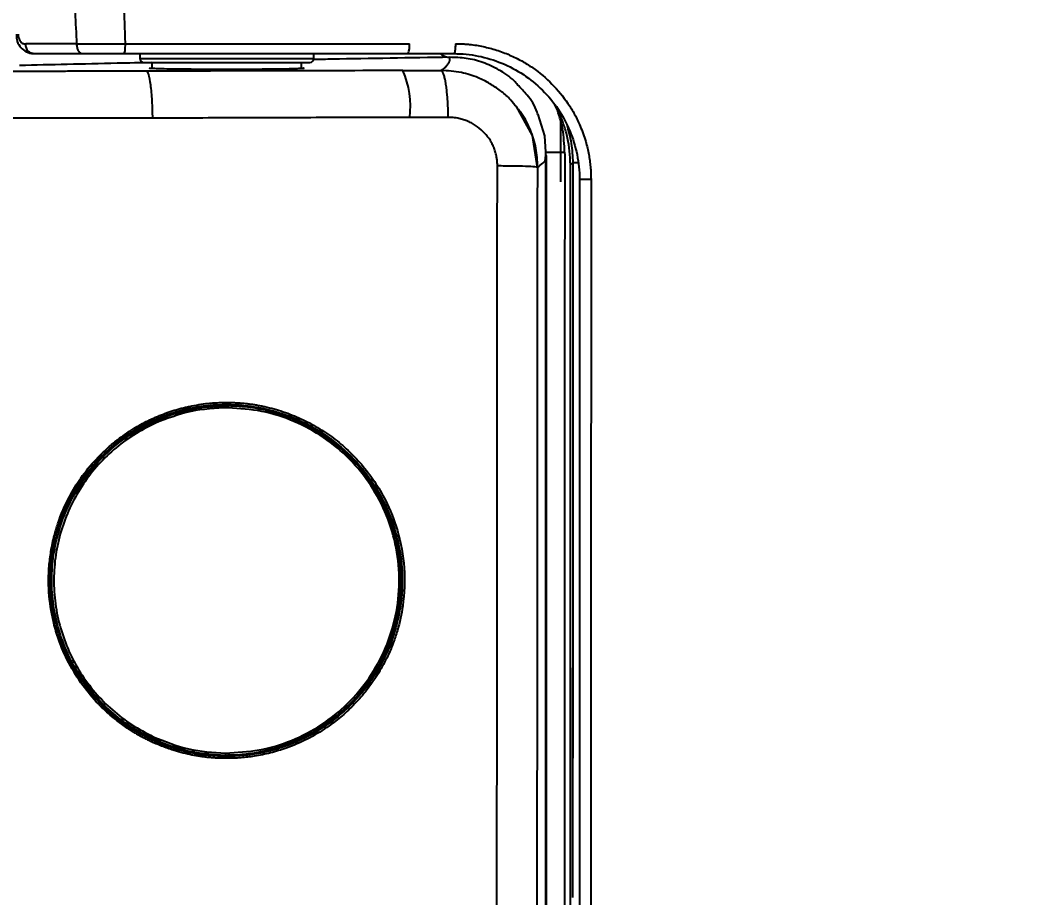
# Model space of a CAD drawing. Extents: x -4361 to 1554, y -156 to 2372.
# Drawn here: x -787.5 to -682.1, y 1653.5 to 1744.3 of the extents above; entities that cross this region are included whole.
import ezdxf

# ---------------------------------------------------------------- set-up
doc = ezdxf.new("R2010")
doc.units = 0
doc.header["$LTSCALE"] = 20
doc.header["$MEASUREMENT"] = 0
doc.layers.get('0').update_dxf_attribs({"linetype": 'CONTINUOUS'})
doc.layers.get('DEFPOINTS').update_dxf_attribs({"linetype": 'CONTINUOUS'})
doc.styles.get("Standard").update_dxf_attribs({"font": 'NanumGothic.ttf'})
doc.dimstyles.get("Standard").update_dxf_attribs({"dimtxt": 2.7, "dimasz": 2.5, "dimexe": 1.5, "dimexo": 1.5, "dimgap": 1.5, "dimtad": 1, "dimdec": 0, "dimlfac": 10, "dimzin": 0, "dimdsep": 46, "dimtxsty": 'Standard', "dimcen": 0, "dimclrt": 2, "dimadec": 0, "dimazin": 0, "dimtfac": 1, "dimtdec": 0, "dimtmove": 0, "dimatfit": 3, "dimfxl": 0, "dimtolj": 1, "dimtzin": 0, "dimarcsym": 0})

# ---------------------------------------------------------------- blocks, each defined once
blk = doc.blocks.new('*D22')
at = {"color": 3, "lineweight": -2}
for p, q in [((-1060.18, 1772.82), (-1060.18, 1895.2)), ((-335.22, 1591.97), (-335.22, 1895.2)), ((-1040.18, 1890.2), (-355.22, 1890.2))]:
    blk.add_line(p, q, dxfattribs=at)
at = {"color": 3}
for points in [[(-1040.18, 1893.53), (-1040.18, 1886.87), (-1060.18, 1890.2)], [(-355.22, 1893.53), (-355.22, 1886.87), (-335.22, 1890.2)]]:
    blk.add_solid(points, dxfattribs=at)
at = {"layer": 'DEFPOINTS', "color": 0}
for p in [(-335.22, 1890.2), (-1060.18, 1771.32), (-335.22, 1590.47)]:
    blk.add_point(p, dxfattribs=at)
at = {"color": 2, "insert": (-697.7, 1911.09), "char_height": 20, "attachment_point": 5}
blk.add_mtext('\\A1;725', dxfattribs=at)

msp = doc.modelspace()

# ---------------------------------------------------------------- linework, layer by layer
for p, q in [((-781.71, 1741.82), (-786.98, 1741.82)), ((-776.7, 1741.85), (-747.27, 1741.85)), ((-775.18, 1740.82), (-775.18, 1740.32)), ((-775.18, 1740.32), (-757.18, 1740.32)), ((-773.93, 1739.92), (-773.93, 1739.3)), ((-758.43, 1739.3), (-758.43, 1739.92)), ((-757.18, 1740.32), (-757.18, 1740.82)), ((-731.61, 1727.57), (-731.61, 1734.2)), ((-733.09, 1452.36), (-733.09, 1730.28)), ((-730.62, 1729.33), (-730.38, 1729.52)), ((-730.62, 1453.31), (-730.62, 1729.33))]:
    msp.add_line(p, q)
at = {"flags": 128}
for points in [[(-734.03, 1729.02), (-734.56, 1732.36), (-736.2, 1735.34), (-736.37, 1735.49)], [(-733.12, 1730.08), (-733.28, 1732.31), (-733.97, 1734.51)], [(-730.37, 1729.52), (-730.37, 1721.41), (-730.37, 1714.16), (-730.37, 1707.77), (-730.37, 1702.24), (-730.37, 1697.57), (-730.37, 1693.69), (-730.37, 1689.92), (-730.37, 1685.44), (-730.37, 1680.89), (-730.38, 1676.25), (-730.38, 1670.86), (-730.39, 1667.93)]]:
    msp.add_lwpolyline(points, dxfattribs=at)
for centre, radius, start, end in [((-786.07, 1742.7), 1.88, 176.2637, 266.5599), ((-749.21, 1741.59), 1.95, 336.6923, 7.595), ((-774.78, 1740.32), 0.4, 180, 270), ((-757.58, 1740.32), 0.4, 270, 0), ((-756.59, 1735.33), 9.41, 353.216, 23.436)]:
    msp.add_arc(centre, radius, start, end)
for points, knots in [([(-781.92, 1754.82), (-782.01, 1752.67), (-782.02, 1750.5), (-781.93, 1746.16), (-781.83, 1743.99), (-781.71, 1741.82)], [0, 0, 0, 0, 0.5, 0.5, 1, 1, 1, 1]), ([(-777.59, 1755.02), (-777.56, 1754.75), (-777.49, 1754.22), (-777.4, 1753.43), (-777.29, 1752.35), (-777.16, 1750.95), (-776.97, 1748.46), (-776.84, 1745.98), (-776.75, 1743.51), (-776.72, 1742.42), (-776.7, 1741.85)], [0, 0, 0, 0, 0.060622, 0.121443, 0.182466, 0.307332, 0.438979, 0.751537, 0.870198, 1, 1, 1, 1]), ([(-787.76, 1742.82), (-787.76, 1742.79), (-787.76, 1742.73), (-787.75, 1742.65), (-787.74, 1742.57), (-787.72, 1742.49), (-787.69, 1742.37), (-787.63, 1742.23), (-787.53, 1742.08), (-787.41, 1741.96), (-787.28, 1741.88), (-787.13, 1741.83), (-787.03, 1741.82), (-786.98, 1741.82)], [0, 0, 0, 0, 0.046967, 0.093534, 0.140239, 0.187616, 0.236176, 0.356621, 0.48111, 0.605118, 0.735502, 0.866198, 1, 1, 1, 1]), ([(-786.2, 1740.82), (-786.25, 1740.82), (-786.29, 1740.83), (-786.38, 1740.85), (-786.42, 1740.86), (-786.56, 1740.92), (-786.65, 1740.99), (-786.8, 1741.17), (-786.87, 1741.28), (-786.96, 1741.54), (-786.98, 1741.68), (-786.98, 1741.82)], [0, 0, 0, 0, 0.125, 0.125, 0.25, 0.25, 0.5, 0.5, 0.75, 0.75, 1, 1, 1, 1]), ([(-781.71, 1741.82), (-781.64, 1741.82), (-781.5, 1741.82), (-781.28, 1741.82), (-781.07, 1741.83), (-780.85, 1741.83), (-780.65, 1741.83), (-780.44, 1741.83), (-780.25, 1741.83), (-780.06, 1741.83), (-779.87, 1741.83), (-779.7, 1741.83), (-779.53, 1741.84), (-779.24, 1741.84), (-778.81, 1741.84), (-778.26, 1741.84), (-777.73, 1741.85), (-777.2, 1741.85), (-776.87, 1741.85), (-776.7, 1741.85)], [0, 0, 0, 0, 0.050264, 0.099021, 0.146208, 0.191767, 0.235648, 0.277807, 0.318204, 0.356809, 0.393593, 0.428533, 0.461613, 0.492818, 0.60036, 0.705116, 0.806791, 0.905148, 1, 1, 1, 1]), ([(-781.71, 1741.82), (-781.71, 1741.7), (-781.7, 1741.57), (-781.64, 1741.33), (-781.6, 1741.21), (-781.48, 1741.01), (-781.41, 1740.94), (-781.27, 1740.84), (-781.2, 1740.82), (-781.13, 1740.82)], [0, 0, 0, 0, 0.25, 0.25, 0.5, 0.5, 0.75, 0.75, 1, 1, 1, 1]), ([(-776.7, 1741.85), (-776.7, 1741.58), (-776.71, 1741.32), (-776.76, 1740.93), (-776.79, 1740.82), (-776.83, 1740.82)], [0, 0, 0, 0, 0.5, 0.5, 1, 1, 1, 1]), ([(-742.53, 1741.85), (-742.53, 1741.7), (-742.53, 1741.56), (-742.54, 1741.38), (-742.55, 1741.32), (-742.56, 1741.22), (-742.57, 1741.18), (-742.58, 1741.05), (-742.6, 1740.97), (-742.64, 1740.85), (-742.66, 1740.82), (-742.68, 1740.82)], [0, 0, 0, 0, 0.25, 0.25, 0.375, 0.375, 0.5, 0.5, 0.75, 0.75, 1, 1, 1, 1]), ([(-742.53, 1741.85), (-742.41, 1741.85), (-742.16, 1741.85), (-741.8, 1741.83), (-741.43, 1741.81), (-740.95, 1741.77), (-740.35, 1741.69), (-739.41, 1741.51), (-738.25, 1741.21), (-736.92, 1740.71), (-735.67, 1740.09), (-734.16, 1739.15), (-732.48, 1737.73), (-731.09, 1736.04), (-730.17, 1734.54), (-729.67, 1733.48), (-729.3, 1732.53), (-729.05, 1731.78), (-728.86, 1731.06), (-728.73, 1730.41), (-728.62, 1729.77), (-728.55, 1729.13), (-728.5, 1728.49), (-728.5, 1728.06), (-728.49, 1727.85)], [0, 0, 0, 0, 0.016779, 0.0335448, 0.0503087, 0.0670817, 0.1002092, 0.1329445, 0.1980347, 0.2639917, 0.327346, 0.3884425, 0.5071814, 0.6249355, 0.6852107, 0.7459184, 0.7842405, 0.8224857, 0.8535738, 0.8842677, 0.91303, 0.9418636, 0.9708325, 1, 1, 1, 1]), ([(-781.13, 1740.82), (-780.51, 1740.82), (-779.82, 1740.82), (-778.35, 1740.82), (-777.58, 1740.82), (-776.83, 1740.82)], [0, 0, 0, 0, 0.5, 0.5, 1, 1, 1, 1]), ([(-776.83, 1740.82), (-771.68, 1740.82), (-767.25, 1740.82), (-756.98, 1740.82), (-752.54, 1740.82), (-747.41, 1740.82)], [0, 0, 0, 0, 0.5, 0.5, 1, 1, 1, 1]), ([(-774.78, 1739.92), (-774.78, 1739.92), (-773.88, 1739.92), (-770.65, 1739.92), (-768.46, 1739.92), (-763.9, 1739.92), (-761.72, 1739.92), (-758.49, 1739.92), (-757.58, 1739.92), (-757.58, 1739.92)], [0, 0, 0, 0, 0.25, 0.25, 0.5, 0.5, 0.75, 0.75, 1, 1, 1, 1]), ([(-743.1, 1740.44), (-747.24, 1740.38), (-752.06, 1740.31), (-756.5, 1740.22), (-757.13, 1740.21)], [0, 0, 0, 0, 0.858549, 1, 1, 1, 1]), ([(-744.09, 1740.82), (-744.04, 1740.78), (-743.74, 1740.53), (-743.4, 1740.48), (-743.1, 1740.44)], [0, 0, 0, 0, 0.161156, 1, 1, 1, 1]), ([(-744.02, 1739.08), (-743.98, 1739.11), (-743.88, 1739.17), (-743.76, 1739.26), (-743.64, 1739.36), (-743.54, 1739.45), (-743.44, 1739.54), (-743.36, 1739.63), (-743.29, 1739.72), (-743.23, 1739.81), (-743.18, 1739.9), (-743.14, 1739.99), (-743.11, 1740.08), (-743.09, 1740.17), (-743.08, 1740.26), (-743.09, 1740.35), (-743.1, 1740.41), (-743.1, 1740.44)], [0, 0, 0, 0, 0.066671, 0.13334, 0.200008, 0.266674, 0.333339, 0.400004, 0.466668, 0.533332, 0.599996, 0.666661, 0.733326, 0.799992, 0.86666, 0.933329, 1, 1, 1, 1]), ([(-736.1, 1737.61), (-736.21, 1737.75), (-736.79, 1738.39), (-738.02, 1739.18), (-739.71, 1739.97), (-741.42, 1740.4), (-742.54, 1740.43), (-743.1, 1740.44)], [0, 0, 0, 0, 0.057482, 0.28479, 0.518682, 0.758029, 1, 1, 1, 1]), ([(-742.68, 1740.82), (-741.84, 1740.82), (-740.99, 1740.74), (-739.33, 1740.41), (-738.52, 1740.16), (-736.17, 1739.2), (-734.73, 1738.24), (-732.32, 1735.85), (-731.34, 1734.4), (-730.36, 1732.04), (-730.11, 1731.21), (-729.77, 1729.53), (-729.68, 1728.68), (-729.68, 1727.82)], [0, 0, 0, 0, 0.125, 0.125, 0.25, 0.25, 0.5, 0.5, 0.75, 0.75, 0.875, 0.875, 1, 1, 1, 1]), ([(-774.49, 1739.01), (-775.03, 1739.01), (-776.12, 1739.01), (-777.75, 1739), (-779.38, 1739), (-781.02, 1739), (-782.65, 1738.99), (-784.29, 1738.99), (-785.88, 1738.99), (-787.82, 1738.99), (-789.5, 1738.98), (-790.96, 1738.98), (-791.68, 1738.98), (-792.24, 1738.98), (-792.66, 1738.98), (-793.04, 1738.98), (-793.29, 1738.98), (-793.38, 1738.98)], [0, 0, 0, 0, 0.086585, 0.173169, 0.259753, 0.346338, 0.432922, 0.519506, 0.60609, 0.686092, 0.825965, 0.872184, 0.918408, 0.939882, 0.960527, 0.985442, 1, 1, 1, 1]), ([(-773.93, 1739.89), (-775.14, 1739.87), (-779.98, 1739.77), (-784.35, 1739.67), (-787.62, 1739.59)], [0, 0, 0, 0, 0.249729, 1, 1, 1, 1]), ([(-773.84, 1734.15), (-773.85, 1734.73), (-773.86, 1735.34), (-773.93, 1736.53), (-773.98, 1737.1), (-774.1, 1738.04), (-774.18, 1738.41), (-774.33, 1738.89), (-774.41, 1739), (-774.49, 1739.01)], [0, 0, 0, 0, 0.25, 0.25, 0.5, 0.5, 0.75, 0.75, 1, 1, 1, 1]), ([(-758.18, 1739.32), (-758.18, 1739.32), (-758.19, 1739.31), (-758.2, 1739.31), (-758.23, 1739.3), (-758.27, 1739.3), (-758.34, 1739.29), (-758.48, 1739.28), (-758.74, 1739.27), (-759.07, 1739.26), (-759.62, 1739.24), (-760.49, 1739.22), (-761.56, 1739.21), (-762.5, 1739.2), (-763.44, 1739.19), (-764.67, 1739.18), (-766.18, 1739.18), (-767.7, 1739.18), (-768.92, 1739.19), (-769.86, 1739.2), (-770.8, 1739.21), (-771.88, 1739.22), (-772.75, 1739.24), (-773.3, 1739.26), (-773.63, 1739.27), (-773.88, 1739.28), (-774.04, 1739.29), (-774.13, 1739.3), (-774.18, 1739.31), (-774.18, 1739.32), (-774.18, 1739.32)], [0, 0, 0, 0, 0.01163, 0.023266, 0.034924, 0.046619, 0.058367, 0.089327, 0.120094, 0.152147, 0.184461, 0.250093, 0.315858, 0.348115, 0.380046, 0.439585, 0.500003, 0.560401, 0.61996, 0.65187, 0.684148, 0.749913, 0.815544, 0.847838, 0.879912, 0.910657, 0.941638, 0.961177, 0.980607, 1, 1, 1, 1]), ([(-747.95, 1739.07), (-747.3, 1739.08), (-745.99, 1739.08), (-744.68, 1739.08), (-744.02, 1739.08)], [0, 0, 0, 0, 0.49989, 1, 1, 1, 1]), ([(-743.27, 1734.23), (-743.27, 1734.3), (-743.27, 1734.46), (-743.27, 1734.7), (-743.28, 1734.96), (-743.29, 1735.22), (-743.3, 1735.49), (-743.31, 1735.77), (-743.33, 1736.06), (-743.35, 1736.35), (-743.38, 1736.64), (-743.41, 1736.93), (-743.44, 1737.22), (-743.48, 1737.5), (-743.52, 1737.77), (-743.56, 1738.02), (-743.61, 1738.25), (-743.67, 1738.46), (-743.72, 1738.64), (-743.78, 1738.8), (-743.84, 1738.92), (-743.9, 1739.01), (-743.96, 1739.07), (-744, 1739.08), (-744.02, 1739.08)], [0, 0, 0, 0, 0.030182, 0.062004, 0.095501, 0.130701, 0.167623, 0.206275, 0.246652, 0.288734, 0.332484, 0.377846, 0.424745, 0.473081, 0.522735, 0.573565, 0.62541, 0.678087, 0.731399, 0.785138, 0.839086, 0.893024, 0.946732, 1, 1, 1, 1]), ([(-736.38, 1735.48), (-736.56, 1735.71), (-736.99, 1736.27), (-737.87, 1737.01), (-738.95, 1737.75), (-740.3, 1738.41), (-742, 1738.96), (-743.31, 1739.04), (-744.02, 1739.08)], [0, 0, 0, 0, 0.099824, 0.242002, 0.391807, 0.549224, 0.756138, 1, 1, 1, 1]), ([(-733.98, 1734.51), (-734, 1734.59), (-734.26, 1735.38), (-734.99, 1736.47), (-735.76, 1737.27), (-736.1, 1737.61)], [0, 0, 0, 0, 0.063528, 0.593535, 1, 1, 1, 1]), ([(-734.01, 1729.1), (-734.04, 1729.75), (-734.12, 1731.06), (-734.72, 1732.92), (-735.47, 1734.43), (-736.13, 1735.2), (-736.38, 1735.48)], [0, 0, 0, 0, 0.280972, 0.562701, 0.839099, 1, 1, 1, 1]), ([(-730.62, 1729.33), (-730.68, 1730.26), (-730.76, 1731.67), (-731.29, 1733.46), (-731.76, 1734.66), (-732.15, 1735.37), (-732.32, 1735.67)], [0, 0, 0, 0, 0.4068771, 0.6172451, 0.8339131, 1, 1, 1, 1]), ([(-731.22, 1730.62), (-731.26, 1731.43), (-731.33, 1733.04), (-731.82, 1734.53), (-732.06, 1735.27)], [0, 0, 0, 0, 0.502872, 1, 1, 1, 1]), ([(-773.84, 1734.15), (-774.41, 1734.15), (-775.57, 1734.15), (-777.37, 1734.15), (-779.26, 1734.14), (-781.25, 1734.14), (-783.34, 1734.14), (-785.28, 1734.13), (-787.05, 1734.13), (-788.37, 1734.13), (-789.26, 1734.13), (-789.77, 1734.13), (-790.17, 1734.12), (-790.62, 1734.12), (-791.06, 1734.13), (-791.51, 1734.13), (-791.93, 1734.13), (-792.36, 1734.12), (-792.73, 1734.12), (-792.99, 1734.12), (-793.08, 1734.12)], [0, 0, 0, 0, 0.088598, 0.182162, 0.280693, 0.384191, 0.492656, 0.606087, 0.687348, 0.768609, 0.810431, 0.825962, 0.849071, 0.872181, 0.895292, 0.918403, 0.941658, 0.960525, 0.985441, 1, 1, 1, 1]), ([(-747.24, 1734.22), (-748.66, 1734.21), (-751.52, 1734.21), (-755.84, 1734.2), (-760.24, 1734.19), (-764.71, 1734.17), (-769.25, 1734.16), (-772.3, 1734.16), (-773.84, 1734.15)], [0, 0, 0, 0, 0.1599723, 0.3226224, 0.4879502, 0.6559557, 0.826639, 1, 1, 1, 1]), ([(-738.18, 1729.24), (-738.18, 1729.3), (-738.18, 1729.43), (-738.2, 1729.63), (-738.22, 1729.83), (-738.24, 1730.02), (-738.3, 1730.31), (-738.39, 1730.7), (-738.56, 1731.16), (-738.78, 1731.61), (-739.12, 1732.17), (-739.66, 1732.81), (-740.3, 1733.32), (-740.87, 1733.66), (-741.33, 1733.86), (-741.79, 1734.03), (-742.22, 1734.13), (-742.61, 1734.19), (-742.93, 1734.22), (-743.16, 1734.23), (-743.27, 1734.23)], [0, 0, 0, 0, 0.024948, 0.049791, 0.07457, 0.099325, 0.124097, 0.186083, 0.248228, 0.310324, 0.372605, 0.4972, 0.622232, 0.684939, 0.747839, 0.81074, 0.873794, 0.915845, 0.957857, 1, 1, 1, 1]), ([(-731.01, 1733.49), (-730.83, 1732.85), (-730.47, 1731.59), (-730.41, 1730.2), (-730.38, 1729.52)], [0, 0, 0, 0, 0.506638, 1, 1, 1, 1]), ([(-733.16, 1730.62), (-733.16, 1730.62), (-733.16, 1730.62), (-733.15, 1730.62), (-733.12, 1730.62), (-733.09, 1730.62), (-733.04, 1730.62), (-732.99, 1730.62), (-732.92, 1730.62), (-732.85, 1730.62), (-732.76, 1730.62), (-732.66, 1730.62), (-732.55, 1730.62), (-732.44, 1730.62), (-732.31, 1730.62), (-732.18, 1730.62), (-732.03, 1730.62), (-731.88, 1730.62), (-731.73, 1730.62), (-731.56, 1730.62), (-731.4, 1730.62), (-731.28, 1730.62), (-731.22, 1730.62)], [0, 0, 0, 0, 0.048465, 0.097392, 0.146738, 0.196457, 0.2465, 0.296818, 0.347359, 0.398069, 0.448894, 0.49978, 0.55067, 0.601509, 0.652242, 0.702815, 0.753174, 0.803266, 0.853043, 0.902454, 0.951455, 1, 1, 1, 1]), ([(-731.22, 1730.62), (-731.22, 1730.22), (-731.21, 1729.36), (-731.21, 1727.97), (-731.21, 1726.39), (-731.21, 1724.49), (-731.22, 1721.79), (-731.23, 1717.34), (-731.22, 1711.33), (-731.22, 1698.16), (-731.22, 1684.31), (-731.22, 1656.83), (-731.22, 1621.91), (-731.22, 1577.79), (-731.22, 1537.41), (-731.22, 1508.46), (-731.22, 1487.21), (-731.22, 1476.26), (-731.22, 1467.91), (-731.22, 1463.28), (-731.22, 1459.62), (-731.21, 1456.91), (-731.21, 1454.33), (-731.22, 1452.69), (-731.22, 1452.02)], [0, 0, 0, 0, 0.004277, 0.00926, 0.014948, 0.021342, 0.029684, 0.04411, 0.069247, 0.094386, 0.185853, 0.218476, 0.390216, 0.561956, 0.693497, 0.825038, 0.87369, 0.922341, 0.942955, 0.963568, 0.972218, 0.982372, 0.992751, 1, 1, 1, 1]), ([(-734.01, 1729.1), (-733.64, 1729.35), (-733.17, 1729.68), (-733.19, 1730), (-733.19, 1730.07)], [0, 0, 0, 0, 0.778923, 1, 1, 1, 1]), ([(-730.38, 1729.52), (-730.38, 1728.21), (-730.38, 1725.15), (-730.38, 1719.01), (-730.38, 1707.9), (-730.39, 1692.15), (-730.39, 1676.23), (-730.4, 1664.85), (-730.4, 1658.32), (-730.4, 1655.04), (-730.4, 1653.5)], [0, 0, 0, 0, 0.051755, 0.120639, 0.242509, 0.489917, 0.742367, 0.870539, 0.939121, 1, 1, 1, 1]), ([(-729.85, 1729.51), (-729.9, 1729.51), (-730.1, 1729.51), (-730.31, 1729.52), (-730.36, 1729.52), (-730.38, 1729.52)], [0, 0, 0, 0, 0.143743, 0.570468, 1, 1, 1, 1]), ([(-738.18, 1453.4), (-738.18, 1455.82), (-738.19, 1460.64), (-738.19, 1467.88), (-738.2, 1475.13), (-738.2, 1482.37), (-738.21, 1489.62), (-738.21, 1496.87), (-738.22, 1504.12), (-738.22, 1511.37), (-738.22, 1518.63), (-738.23, 1525.89), (-738.23, 1533.15), (-738.23, 1540.42), (-738.23, 1547.68), (-738.24, 1554.95), (-738.24, 1562.22), (-738.24, 1569.49), (-738.24, 1576.77), (-738.24, 1584.04), (-738.24, 1593.5), (-738.24, 1605.14), (-738.24, 1618.96), (-738.23, 1632.78), (-738.23, 1646.58), (-738.22, 1660.38), (-738.22, 1674.16), (-738.21, 1687.94), (-738.2, 1701.72), (-738.19, 1715.48), (-738.19, 1724.65), (-738.18, 1729.24)], [0, 0, 0, 0, 0.026247, 0.052502, 0.078764, 0.105034, 0.131312, 0.157597, 0.18389, 0.210191, 0.236499, 0.262814, 0.289138, 0.315469, 0.341808, 0.368154, 0.394508, 0.420869, 0.447239, 0.473616, 0.5, 0.550122, 0.600218, 0.650286, 0.700326, 0.75034, 0.800326, 0.850285, 0.900217, 0.950122, 1, 1, 1, 1]), ([(-738.18, 1729.24), (-737.65, 1729.23), (-736.55, 1729.22), (-735.19, 1729.19), (-734.28, 1729.15), (-734.14, 1729.12), (-734.08, 1729.11)], [0, 0, 0, 0, 0.252028, 0.523317, 0.798546, 1, 1, 1, 1]), ([(-729.68, 1727.82), (-729.68, 1727.82), (-729.64, 1727.83), (-729.51, 1727.84), (-729.42, 1727.84), (-729.22, 1727.84), (-729.1, 1727.85), (-728.82, 1727.85), (-728.65, 1727.85), (-728.49, 1727.85)], [0, 0, 0, 0, 0.25, 0.25, 0.5, 0.5, 0.75, 0.75, 1, 1, 1, 1]), ([(-728.49, 1727.85), (-728.49, 1725.46), (-728.49, 1720.69), (-728.49, 1713.54), (-728.49, 1706.38), (-728.5, 1699.21), (-728.5, 1692.05), (-728.5, 1684.88), (-728.5, 1677.7), (-728.5, 1670.52), (-728.5, 1663.34), (-728.5, 1656.15), (-728.5, 1648.96), (-728.5, 1641.77), (-728.5, 1634.57), (-728.5, 1627.37), (-728.5, 1620.17), (-728.5, 1612.96), (-728.5, 1605.75), (-728.5, 1598.54), (-728.5, 1589.16), (-728.5, 1577.61), (-728.5, 1563.91), (-728.5, 1550.23), (-728.5, 1536.56), (-728.5, 1522.9), (-728.5, 1509.25), (-728.5, 1495.62), (-728.5, 1482), (-728.49, 1468.39), (-728.49, 1459.32), (-728.49, 1454.79)], [0, 0, 0, 0, 0.0262, 0.052412, 0.078638, 0.104876, 0.131127, 0.157392, 0.183669, 0.209959, 0.236261, 0.262577, 0.288906, 0.315247, 0.341602, 0.367969, 0.394349, 0.420742, 0.447148, 0.473567, 0.499999, 0.550207, 0.600369, 0.650485, 0.700554, 0.750577, 0.800554, 0.850485, 0.900369, 0.950208, 1, 1, 1, 1]), ([(-773.74, 1703.11), (-773.61, 1703.17), (-773.34, 1703.29), (-772.94, 1703.45), (-772.53, 1703.61), (-772.13, 1703.75), (-771.71, 1703.89), (-771.3, 1704.01), (-770.88, 1704.13), (-770.46, 1704.23), (-769.86, 1704.37), (-769.08, 1704.51), (-768.21, 1704.63), (-767.46, 1704.69), (-766.81, 1704.72), (-766.37, 1704.73), (-766.16, 1704.73)], [0, 0, 0, 0, 0.055704, 0.111302, 0.166824, 0.222301, 0.277764, 0.333243, 0.388769, 0.444371, 0.500081, 0.625009, 0.750043, 0.833299, 0.916584, 1, 1, 1, 1]), ([(-766.05, 1704.37), (-767.37, 1704.31), (-770.02, 1704.19), (-772.49, 1703.23), (-773.72, 1702.74)], [0, 0, 0, 0, 0.5, 1, 1, 1, 1]), ([(-773.68, 1702.93), (-772.51, 1703.46), (-771.28, 1703.86), (-768.76, 1704.39), (-767.47, 1704.53), (-766.18, 1704.52)], [0, 0, 0, 0, 0.5, 0.5, 1, 1, 1, 1]), ([(-766.02, 1704.18), (-767.33, 1704.12), (-769.95, 1704), (-772.39, 1703.04), (-773.62, 1702.57)], [0, 0, 0, 0, 0.500002, 1, 1, 1, 1]), ([(-766.32, 1668.25), (-766.02, 1668.26), (-765.34, 1668.26), (-764.22, 1668.35), (-763.05, 1668.52), (-762.06, 1668.73), (-761.03, 1669), (-759.93, 1669.37), (-758.68, 1669.89), (-757.59, 1670.44), (-756.63, 1671), (-755.75, 1671.59), (-754.93, 1672.21), (-754.18, 1672.85), (-752.79, 1674.16), (-751.03, 1676.32), (-749.37, 1679.52), (-748.4, 1682.83), (-748.08, 1686.07), (-748.31, 1689.14), (-749.03, 1692.11), (-750.31, 1695.06), (-752.23, 1697.91), (-754.81, 1700.48), (-757.47, 1702.2), (-759.88, 1703.27), (-761.79, 1703.86), (-763.86, 1704.27), (-765.28, 1704.34), (-766.05, 1704.37)], [0, 0, 0, 0, 0.016216, 0.03597, 0.059816, 0.078921, 0.089855, 0.116619, 0.140616, 0.161826, 0.181272, 0.200052, 0.218164, 0.235611, 0.252498, 0.319399, 0.381987, 0.442201, 0.501023, 0.552423, 0.603908, 0.661785, 0.721338, 0.784812, 0.853293, 0.887627, 0.924823, 0.959078, 1, 1, 1, 1]), ([(-766.29, 1668.46), (-765.13, 1668.52), (-762.81, 1668.63), (-759.45, 1669.67), (-756.34, 1671.28), (-753.61, 1673.49), (-751.35, 1676.19), (-749.66, 1679.28), (-748.6, 1682.64), (-748.22, 1686.16), (-748.54, 1689.68), (-749.54, 1693.07), (-751.18, 1696.2), (-753.4, 1698.94), (-756.1, 1701.19), (-759.19, 1702.86), (-762.54, 1703.95), (-764.86, 1704.1), (-766.02, 1704.18)], [0, 0, 0, 0, 0.06251, 0.125015, 0.187518, 0.25002, 0.31252, 0.375018, 0.437513, 0.500007, 0.5625, 0.624994, 0.687489, 0.749986, 0.812485, 0.874987, 0.93749, 1, 1, 1, 1]), ([(-766.18, 1704.52), (-766.18, 1704.53), (-766.17, 1704.55), (-766.16, 1704.63), (-766.16, 1704.68), (-766.16, 1704.73)], [0, 0, 0, 0, 0.5, 0.5, 1, 1, 1, 1]), ([(-766.18, 1704.52), (-765, 1704.52), (-763.81, 1704.4), (-761.48, 1703.94), (-760.34, 1703.59), (-757.05, 1702.22), (-755.04, 1700.88), (-752.51, 1698.35), (-751.75, 1697.42), (-750.42, 1695.44), (-749.86, 1694.38), (-748.48, 1691.06), (-748.01, 1688.67), (-748.02, 1685.08), (-748.14, 1683.89), (-748.61, 1681.55), (-748.96, 1680.4), (-750.34, 1677.1), (-751.7, 1675.08), (-754.22, 1672.57), (-755.15, 1671.81), (-757.12, 1670.5), (-758.17, 1669.94), (-760.36, 1669.03), (-761.5, 1668.69), (-763.82, 1668.22), (-765, 1668.11), (-766.18, 1668.1)], [0, 0, 0, 0, 0.0625, 0.0625, 0.125, 0.125, 0.25, 0.25, 0.3125, 0.3125, 0.375, 0.375, 0.5, 0.5, 0.5625, 0.5625, 0.625, 0.625, 0.75, 0.75, 0.8125, 0.8125, 0.875, 0.875, 0.9375, 0.9375, 1, 1, 1, 1]), ([(-766.16, 1704.73), (-766.01, 1704.73), (-765.72, 1704.73), (-765.28, 1704.71), (-764.84, 1704.68), (-764.4, 1704.64), (-763.96, 1704.6), (-763.53, 1704.54), (-763.1, 1704.47), (-762.67, 1704.39), (-761.74, 1704.2), (-760.33, 1703.8), (-758.5, 1703.08), (-756.76, 1702.16), (-755.12, 1701.07), (-753.6, 1699.8), (-752.17, 1698.3), (-750.86, 1696.58), (-749.54, 1694.31), (-748.36, 1691.34), (-747.69, 1687.62), (-747.82, 1684.1), (-748.38, 1681.53), (-749, 1679.66), (-749.71, 1678.05), (-750.68, 1676.35), (-751.81, 1674.77), (-753.06, 1673.38), (-754.39, 1672.15), (-755.96, 1670.97), (-757.83, 1669.86), (-759.81, 1669.01), (-761.65, 1668.45), (-763, 1668.17), (-764.03, 1668.03), (-764.74, 1667.96), (-765.45, 1667.91), (-765.92, 1667.91), (-766.16, 1667.91)], [0, 0, 0, 0, 0.00769, 0.015357, 0.023005, 0.030638, 0.038262, 0.04588, 0.053496, 0.061115, 0.068742, 0.102978, 0.13732, 0.171129, 0.204955, 0.239391, 0.273899, 0.312478, 0.351085, 0.409612, 0.477318, 0.545034, 0.590077, 0.613002, 0.647158, 0.681457, 0.71443, 0.747769, 0.778309, 0.808854, 0.85004, 0.891265, 0.920917, 0.950585, 0.962934, 0.975274, 0.987623, 1, 1, 1, 1]), ([(-766.05, 1704.37), (-766.04, 1704.37), (-766.04, 1704.37), (-766.03, 1704.34), (-766.03, 1704.32), (-766.02, 1704.29), (-766.02, 1704.24), (-766.02, 1704.2), (-766.02, 1704.18)], [0, 0, 0, 0, 0.2409916, 0.3702942, 0.502039, 0.6334709, 0.7619326, 1, 1, 1, 1]), ([(-773.66, 1669.48), (-773.79, 1669.54), (-774.05, 1669.66), (-774.43, 1669.85), (-774.81, 1670.04), (-775.19, 1670.25), (-775.56, 1670.46), (-776.18, 1670.84), (-777.03, 1671.41), (-777.97, 1672.14), (-778.78, 1672.86), (-779.83, 1673.89), (-781.17, 1675.48), (-782.57, 1677.74), (-783.52, 1679.94), (-784.06, 1681.77), (-784.48, 1683.76), (-784.66, 1685.74), (-784.58, 1687.79), (-784.38, 1689.38), (-784.07, 1690.85), (-783.5, 1692.76), (-782.63, 1694.78), (-781.26, 1697.01), (-780, 1698.56), (-778.85, 1699.71), (-777.97, 1700.5), (-777.02, 1701.23), (-776.1, 1701.85), (-775.26, 1702.35), (-774.51, 1702.76), (-774, 1702.99), (-773.74, 1703.11)], [0, 0, 0, 0, 0.010133, 0.020267, 0.030407, 0.040559, 0.050729, 0.060921, 0.091987, 0.122874, 0.145499, 0.168362, 0.226918, 0.292237, 0.355518, 0.395592, 0.426614, 0.499093, 0.535431, 0.571706, 0.611898, 0.641343, 0.712911, 0.76618, 0.826514, 0.854091, 0.881251, 0.910198, 0.939441, 0.959608, 0.97978, 1, 1, 1, 1]), ([(-773.74, 1703.11), (-773.72, 1703.07), (-773.7, 1703.02), (-773.68, 1702.95), (-773.68, 1702.93), (-773.68, 1702.93)], [0, 0, 0, 0, 0.5, 0.5, 1, 1, 1, 1]), ([(-773.6, 1669.66), (-775.19, 1670.37), (-776.69, 1671.3), (-779.35, 1673.56), (-780.51, 1674.89), (-782.43, 1677.82), (-783.17, 1679.42), (-784.17, 1682.78), (-784.43, 1684.53), (-784.44, 1688.04), (-784.18, 1689.79), (-783.19, 1693.15), (-782.46, 1694.75), (-780.56, 1697.68), (-779.4, 1699.01), (-776.75, 1701.27), (-775.27, 1702.22), (-773.68, 1702.93)], [0, 0, 0, 0, 0.125, 0.125, 0.25, 0.25, 0.375, 0.375, 0.5, 0.5, 0.625, 0.625, 0.75, 0.75, 0.875, 0.875, 1, 1, 1, 1]), ([(-773.89, 1669.96), (-774.65, 1670.35), (-776.16, 1671.14), (-778.19, 1672.71), (-780, 1674.54), (-781.52, 1676.6), (-782.73, 1678.84), (-783.62, 1681.23), (-784.17, 1683.77), (-784.35, 1686.37), (-784.15, 1688.96), (-783.59, 1691.48), (-782.69, 1693.89), (-781.45, 1696.14), (-779.91, 1698.19), (-778.09, 1700), (-776.03, 1701.57), (-774.5, 1702.35), (-773.72, 1702.74)], [0, 0, 0, 0, 0.062153, 0.124491, 0.18703, 0.249786, 0.310581, 0.372406, 0.435272, 0.499192, 0.561671, 0.624132, 0.686587, 0.749043, 0.811084, 0.873585, 0.936554, 1, 1, 1, 1]), ([(-773.62, 1702.57), (-774.37, 1702.19), (-775.87, 1701.42), (-777.9, 1699.89), (-779.7, 1698.1), (-781.24, 1696.07), (-782.47, 1693.84), (-783.37, 1691.46), (-783.93, 1688.97), (-784.12, 1686.43), (-783.96, 1683.88), (-783.43, 1681.38), (-782.56, 1678.98), (-781.35, 1676.74), (-779.84, 1674.68), (-778.05, 1672.87), (-776.03, 1671.31), (-774.53, 1670.54), (-773.78, 1670.15)], [0, 0, 0, 0, 0.06252, 0.125028, 0.187534, 0.250035, 0.312531, 0.375024, 0.437515, 0.500004, 0.562493, 0.624983, 0.687475, 0.749971, 0.81247, 0.874974, 0.937481, 1, 1, 1, 1]), ([(-773.72, 1702.74), (-773.72, 1702.74), (-773.71, 1702.74), (-773.7, 1702.72), (-773.68, 1702.7), (-773.67, 1702.67), (-773.64, 1702.63), (-773.63, 1702.59), (-773.62, 1702.57)], [0, 0, 0, 0, 0.238718, 0.367881, 0.499987, 0.632107, 0.761261, 1, 1, 1, 1]), ([(-773.89, 1669.96), (-773.89, 1669.96), (-773.88, 1669.96), (-773.87, 1669.99), (-773.85, 1670.01), (-773.84, 1670.04), (-773.81, 1670.09), (-773.79, 1670.12), (-773.78, 1670.15)], [0, 0, 0, 0, 0.239392, 0.369076, 0.501617, 0.633928, 0.762912, 1, 1, 1, 1]), ([(-773.89, 1669.96), (-772.68, 1669.47), (-770.24, 1668.49), (-767.63, 1668.33), (-766.32, 1668.25)], [0, 0, 0, 0, 0.500001, 1, 1, 1, 1]), ([(-773.78, 1670.15), (-772.58, 1669.66), (-770.17, 1668.69), (-767.59, 1668.53), (-766.29, 1668.46)], [0, 0, 0, 0, 0.499994, 1, 1, 1, 1]), ([(-773.6, 1669.66), (-773.6, 1669.66), (-773.6, 1669.64), (-773.62, 1669.57), (-773.64, 1669.53), (-773.66, 1669.48)], [0, 0, 0, 0, 0.5, 0.5, 1, 1, 1, 1]), ([(-766.16, 1667.91), (-766.3, 1667.91), (-766.59, 1667.91), (-767.02, 1667.92), (-767.44, 1667.95), (-767.87, 1667.98), (-768.3, 1668.02), (-768.72, 1668.08), (-769.14, 1668.14), (-769.57, 1668.21), (-770.16, 1668.33), (-770.93, 1668.51), (-771.75, 1668.76), (-772.46, 1669), (-773.07, 1669.23), (-773.46, 1669.4), (-773.66, 1669.48)], [0, 0, 0, 0, 0.055721, 0.11133, 0.166856, 0.222329, 0.277779, 0.333235, 0.388727, 0.444284, 0.499938, 0.624874, 0.749914, 0.833194, 0.916522, 1, 1, 1, 1]), ([(-766.18, 1668.1), (-767.45, 1668.1), (-768.73, 1668.23), (-771.22, 1668.75), (-772.44, 1669.15), (-773.6, 1669.66)], [0, 0, 0, 0, 0.5, 0.5, 1, 1, 1, 1]), ([(-766.29, 1668.46), (-766.29, 1668.43), (-766.29, 1668.39), (-766.3, 1668.34), (-766.3, 1668.31), (-766.31, 1668.28), (-766.31, 1668.26), (-766.32, 1668.26), (-766.32, 1668.25)], [0, 0, 0, 0, 0.239015, 0.368085, 0.500004, 0.631946, 0.761012, 1, 1, 1, 1]), ([(-766.16, 1667.91), (-766.16, 1667.95), (-766.16, 1668.01), (-766.17, 1668.08), (-766.18, 1668.1), (-766.18, 1668.1)], [0, 0, 0, 0, 0.5, 0.5, 1, 1, 1, 1])]:
    msp.add_open_spline(points, degree=3, knots=knots)
for points, degree in [([(-786.2, 1740.82), (-784.74, 1740.82), (-783.03, 1740.82), (-781.13, 1740.82)], 3), ([(-747.41, 1740.82), (-745.79, 1740.82), (-744.3, 1740.82), (-742.68, 1740.82)], 3), ([(-747.95, 1739.07), (-756.79, 1739.05), (-765.63, 1739.03), (-774.49, 1739.01)], 3), ([(-774.18, 1739.32), (-773.93, 1739.34)], 1), ([(-758.43, 1739.34), (-758.18, 1739.32)], 1), ([(-743.27, 1734.23), (-744.59, 1734.22), (-745.91, 1734.22), (-747.24, 1734.22)], 3), ([(-733.16, 1452.02), (-733.16, 1544.89), (-733.16, 1637.75), (-733.16, 1730.62)], 3), ([(-733.19, 1730.07), (-733.18, 1730.28)], 1), ([(-734.08, 1729.11), (-734.01, 1729.1)], 1), ([(-734.01, 1453.54), (-734.08, 1545.37), (-734.08, 1637.27), (-734.01, 1729.1)], 3), ([(-729.68, 1727.82), (-729.68, 1636.84), (-729.68, 1545.8), (-729.68, 1454.82)], 3), ([(-769.48, 1704.07), (-769.74, 1704.01)], 1), ([(-773.08, 1702.96), (-774.26, 1702.45)], 1), ([(-774.42, 1670.26), (-773.08, 1669.68)], 1), ([(-769.8, 1668.65), (-769.48, 1668.57)], 1)]:
    msp.add_open_spline(points, degree=degree)

# ---------------------------------------------------------------- dimensions: what is measured, and where the dimension line sits
dim = msp.add_linear_dim(base=(-335.22, 1890.2), p1=(-1060.18, 1771.32), p2=(-335.22, 1590.47), angle=180, dimstyle='Standard', override={"dimtxt": 20, "dimasz": 20, "dimexe": 5, "dimgap": 10, "dimlfac": 1, "dimzin": 8, "dimclrd": 3, "dimclre": 3, "dimazin": 2})
dim.commit()
dim.dimension.update_dxf_attribs({"geometry": '*D22', "text_midpoint": (-697.7, 1911.09)})

doc.saveas('drawing.dxf')
